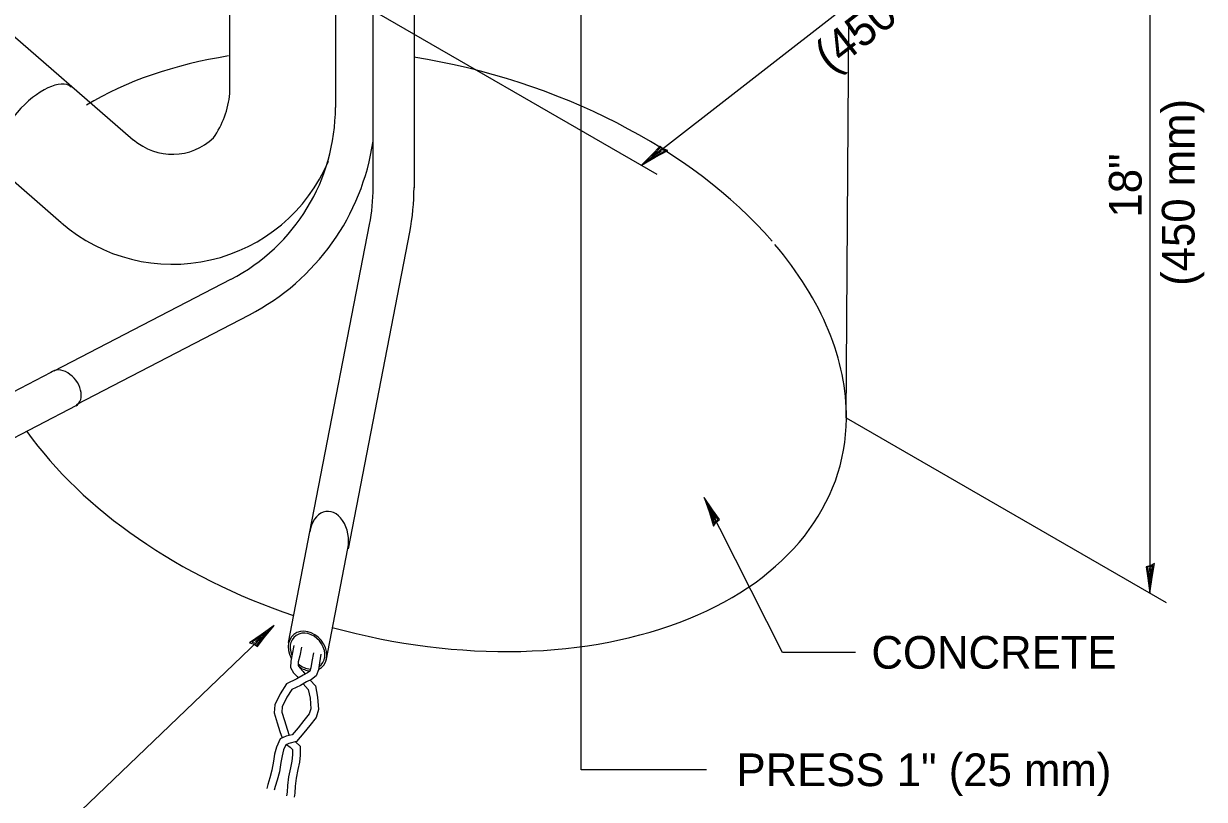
# Model space of a CAD drawing. Extents: x 1709823 to 1716999, y 1398858 to 1402388.
# Drawn here: x 1714462.7 to 1714570, y 1402051.3 to 1402121.8 of the extents above; entities that cross this region are included whole.
import ezdxf

# ---------------------------------------------------------------- set-up
doc = ezdxf.new("R2010")
doc.units = 0
for name, color, linetype in [('Design_EX_Roadway Dimensions', 7, 'Continuous'), ('Design_EX_Roadway Notes', 7, 'Continuous'), ('Signals_EX_Above Ground', 7, 'Continuous')]:
    doc.layers.add(name, color=color, linetype=linetype)

msp = doc.modelspace()

# ---------------------------------------------------------------- linework, layer by layer
at = {"layer": 'Design_EX_Roadway Dimensions'}
for p, q in [((1714518.83, 1402108.91), (1714565.04, 1402144.88)), ((1714565.03, 1402144.88), (1714565.03, 1402070.03)), ((1714478.61, 1402132.13), (1714520.22, 1402108.11)), ((1714537.45, 1402085.96), (1714566.52, 1402069.17))]:
    msp.add_line(p, q, dxfattribs=at)
for points in [[(1714520.81, 1402110.4), (1714520.52, 1402110.64), (1714519.79, 1402109.87), (1714518.83, 1402108.91), (1714520.09, 1402109.64), (1714521.22, 1402110.24), (1714520.81, 1402110.4), (1714520.57, 1402110.53), (1714519.55, 1402109.47), (1714520.98, 1402110.23), (1714520.6, 1402110.33), (1714520.1, 1402109.88), (1714520.67, 1402110.2)], [(1714565.07, 1402072.51), (1714564.7, 1402072.42), (1714564.86, 1402071.38), (1714565.03, 1402070.03), (1714565.23, 1402071.47), (1714565.45, 1402072.73), (1714565.07, 1402072.51), (1714564.82, 1402072.4), (1714565.03, 1402070.93), (1714565.31, 1402072.53), (1714565, 1402072.3), (1714565.04, 1402071.63), (1714565.14, 1402072.27)]]:
    msp.add_lwpolyline(points, dxfattribs=at)
at = {"layer": 'Design_EX_Roadway Notes'}
for p, q in [((1714481.41, 1402161.62), (1714481.41, 1402115.44)), ((1714513.35, 1402053.97), (1714513.35, 1402135.69)), ((1714472.65, 1402111.2), (1714458.53, 1402123.45)), ((1714531.65, 1402064.64), (1714524.54, 1402078.72)), ((1714456.16, 1402039.03), (1714485.45, 1402067.08)), ((1714538.27, 1402064.64), (1714531.65, 1402064.64)), ((1714524.73, 1402053.97), (1714513.35, 1402053.97))]:
    msp.add_line(p, q, dxfattribs=at)
for points in [[(1714525.63, 1402076.49), (1714525.92, 1402076.73), (1714525.3, 1402077.59), (1714524.54, 1402078.72), (1714525.01, 1402077.35), (1714525.38, 1402076.12), (1714525.63, 1402076.49), (1714525.79, 1402076.7), (1714524.95, 1402077.91), (1714525.42, 1402076.36), (1714525.59, 1402076.71), (1714525.25, 1402077.29), (1714525.45, 1402076.67)], [(1714483.63, 1402065.4), (1714483.95, 1402065.19), (1714484.59, 1402066.02), (1714485.45, 1402067.08), (1714484.27, 1402066.23), (1714483.21, 1402065.52), (1714483.63, 1402065.4), (1714483.88, 1402065.3), (1714484.79, 1402066.46), (1714483.44, 1402065.56), (1714483.83, 1402065.49), (1714484.29, 1402065.99), (1714483.75, 1402065.61)]]:
    msp.add_lwpolyline(points, dxfattribs=at)
at = {"layer": 'Signals_EX_Above Ground'}
for p, q in [((1714491.02, 1402156.19), (1714491.02, 1402114.17)), ((1714494.44, 1402154.23), (1714494.44, 1402106.87)), ((1714498.17, 1402152.16), (1714498.17, 1402106.87)), ((1714537.45, 1402085.96), (1714537.68, 1402121.72)), ((1714466.12, 1402103.68), (1714458.53, 1402110.27)), ((1714488.7, 1402075.59), (1714494.13, 1402103.53)), ((1714492.2, 1402074.06), (1714497.79, 1402102.83)), ((1714465.47, 1402090.22), (1714481.53, 1402098.55)), ((1714467.49, 1402087.16), (1714483.21, 1402095.32)), ((1714445.31, 1402079.78), (1714465.2, 1402090.1)), ((1714447.33, 1402076.61), (1714467.54, 1402087.1)), ((1714486.76, 1402065.54), (1714488.7, 1402075.59)), ((1714490.17, 1402063.87), (1714492.15, 1402074.08))]:
    msp.add_line(p, q, dxfattribs=at)
for points in [[(1714487.26, 1402065.27), (1714487.1, 1402064.48), (1714486.96, 1402063.86), (1714486.94, 1402063.26), (1714487.23, 1402062.8), (1714487.56, 1402062.45), (1714487.65, 1402062.33)], [(1714487.94, 1402065.13), (1714487.78, 1402064.34), (1714487.65, 1402063.77), (1714487.64, 1402063.45), (1714487.79, 1402063.23), (1714488.09, 1402062.9), (1714488.26, 1402062.68)], [(1714489.03, 1402064.6), (1714488.89, 1402063.81), (1714488.8, 1402063.23), (1714488.7, 1402062.94), (1714488.48, 1402062.78), (1714488.08, 1402062.58), (1714487.51, 1402062.25), (1714486.57, 1402061.79), (1714485.99, 1402060.89), (1714485.53, 1402059.87), (1714485.46, 1402059.14), (1714485.73, 1402058.25), (1714485.98, 1402057.44), (1714486.18, 1402056.87)], [(1714489.71, 1402064.49), (1714489.57, 1402063.7), (1714489.48, 1402063.07), (1714489.28, 1402062.5), (1714488.84, 1402062.18), (1714488.41, 1402061.97), (1714487.84, 1402061.64), (1714487.05, 1402061.26), (1714486.6, 1402060.56), (1714486.2, 1402059.69), (1714486.16, 1402059.21), (1714486.39, 1402058.45), (1714486.63, 1402057.66), (1714486.83, 1402057.09)], [(1714488.72, 1402062.13), (1714489.21, 1402061.61), (1714489.41, 1402060.56), (1714489.48, 1402059.44), (1714489.27, 1402058.73), (1714488.7, 1402058.01), (1714488.17, 1402057.34), (1714487.48, 1402056.54), (1714486.78, 1402056.36), (1714486.52, 1402056.25), (1714486.32, 1402055.79), (1714486.18, 1402055.25), (1714486.08, 1402054.63), (1714485.93, 1402053.79), (1714485.73, 1402053.04), (1714485.55, 1402052.45), (1714485.47, 1402052.12)], [(1714488.1, 1402061.79), (1714488.56, 1402061.28), (1714488.72, 1402060.47), (1714488.78, 1402059.52), (1714488.65, 1402059.06), (1714488.16, 1402058.44), (1714487.64, 1402057.79), (1714487.1, 1402057.16), (1714486.55, 1402057.03), (1714485.99, 1402056.78), (1714485.66, 1402056.02), (1714485.5, 1402055.4), (1714485.39, 1402054.75), (1714485.25, 1402053.94), (1714485.06, 1402053.23), (1714484.87, 1402052.63), (1714484.79, 1402052.28)], [(1714487.4, 1402056.52), (1714487.81, 1402056.12), (1714487.83, 1402055.3), (1714487.76, 1402054.66), (1714487.62, 1402054.01), (1714487.45, 1402053.21), (1714487.37, 1402052.48), (1714487.33, 1402051.86), (1714487.28, 1402051.5)], [(1714486.57, 1402056.27), (1714486.92, 1402056.02), (1714487.12, 1402055.82), (1714487.14, 1402055.33), (1714487.08, 1402054.77), (1714486.94, 1402054.16), (1714486.77, 1402053.32), (1714486.68, 1402052.54), (1714486.64, 1402051.93), (1714486.59, 1402051.6)]]:
    msp.add_lwpolyline(points, dxfattribs=at)
for centre, radius, start, end in [((1714473.27, 1402116.16), 8.19, 324.4726, 354.9632), ((1714473.43, 1402114.17), 17.6, 297.4326, 0), ((1714476.22, 1402115.31), 5.4, 229.0367, 313.6102), ((1714473.43, 1402114.17), 21.24, 297.4328, 351.6515), ((1714476.22, 1402115.31), 15.4, 229.0367, 336.9578), ((1714476.85, 1402106.88), 17.6, 349.0234, 0), ((1714476.93, 1402106.88), 21.24, 349.0234, 0)]:
    msp.add_arc(centre, radius, start, end, dxfattribs=at)
for centre, major_axis, ratio, start_param, end_param in [((1714497.86, 1402092.08), (39.01, -10.5), 0.647579, 2.174377, 2.582515), ((1714497.86, 1402092.08), (39.01, -10.5), 0.647579, 0.765349, 1.735688), ((1714463.77, 1402112.27), (-3.24, -3.75), 0.443417, 3.141593, 6.283185), ((1714497.86, 1402092.08), (39.01, -10.5), 0.647579, 0.166031, 0.754149), ((1714466.37, 1402088.6), (1.17, -1.5), 0.693744, 6.206076, 9.449141), ((1714497.86, 1402092.08), (39.01, -10.5), 0.647579, 4.704254, 6.449216), ((1714497.86, 1402092.08), (39.01, -10.5), 0.647579, 3.807791, 4.612534), ((1714490.43, 1402074.89), (0.18, -2.56), 0.693744, 1.200951, 4.388599), ((1714488.49, 1402064.76), (-1.28, 1.48), 0.807427, 2.92015, 7.607919), ((1714488.49, 1402064.76), (-1.15, 1.34), 0.807427, 3.036393, 7.479391), ((1714488.49, 1402064.76), (-1.15, 1.34), 0.807427, 1.754717, 2.495002), ((1714488.49, 1402064.76), (-1.28, 1.48), 0.807427, 1.866918, 2.451495)]:
    msp.add_ellipse(centre, major_axis=major_axis, ratio=ratio, start_param=start_param, end_param=end_param, dxfattribs=at)

# ---------------------------------------------------------------- texts
at = {"layer": 'Design_EX_Roadway Dimensions'}
for s, rotation, p in [('(450 mm)', 37.904, (1714536.05, 1402117.24)), ('(450 mm)', 90, (1714569.09, 1402097.95)), ('18"', 90, (1714564.28, 1402104.16))]:
    msp.add_text(s, height=2.969, rotation=rotation, dxfattribs=at).set_placement(p)
at = {"layer": 'Design_EX_Roadway Notes'}
for s, height, p in [('CONCRETE', 2.969, (1714539.73, 1402063.16)), ('PRESS 1" (25 mm)', 2.9691, (1714527.47, 1402052.49))]:
    msp.add_text(s, height=height, dxfattribs=at).set_placement(p)

doc.saveas('drawing.dxf')
